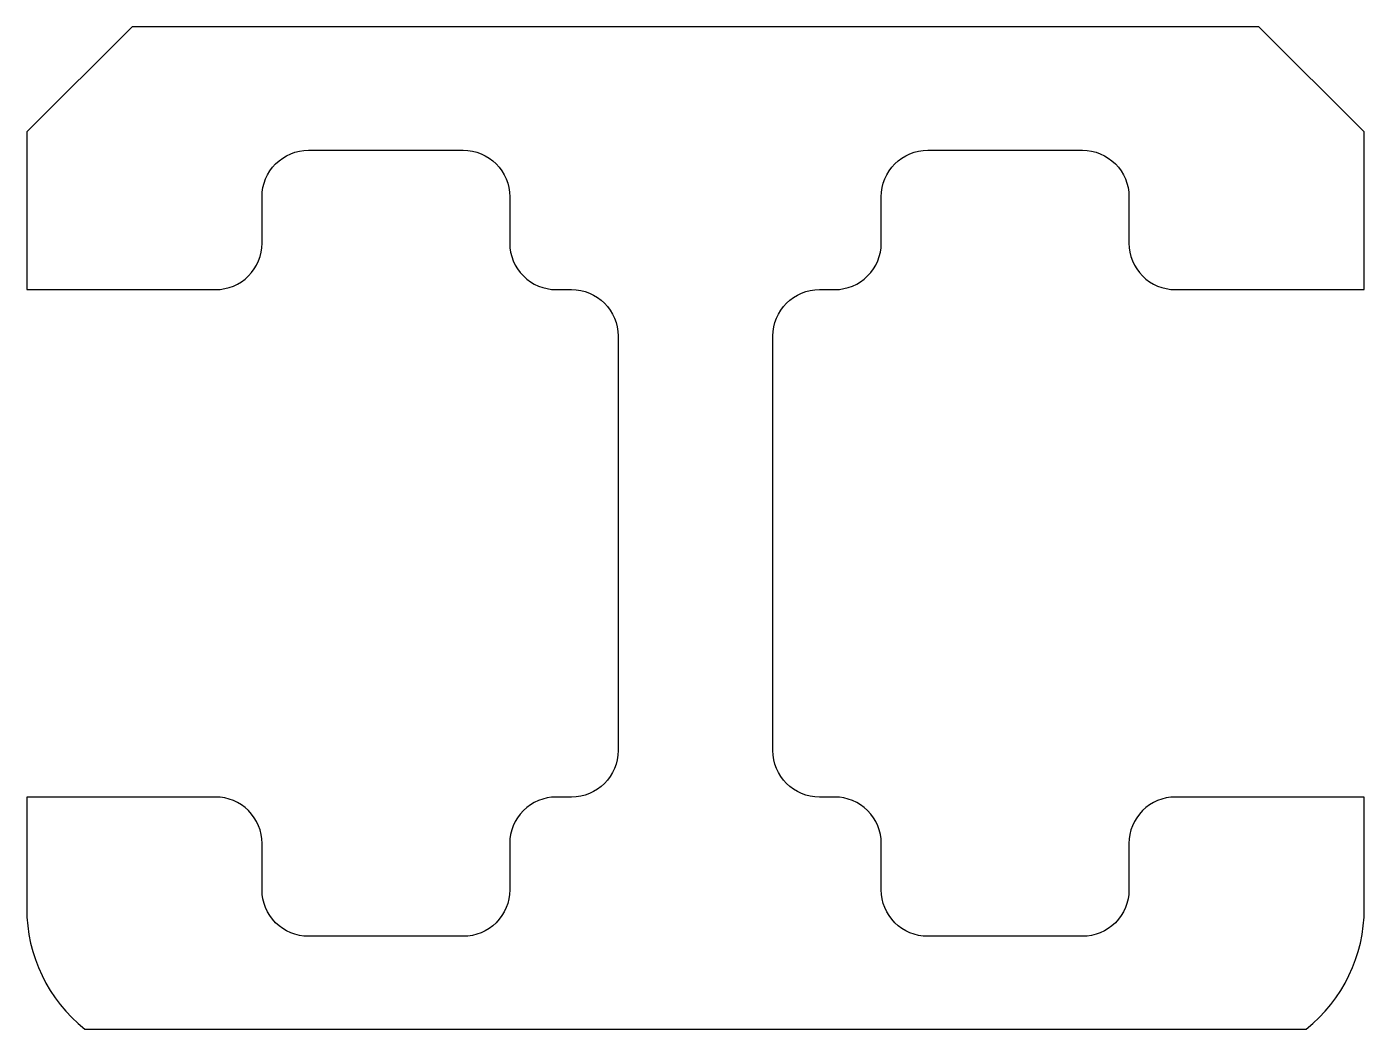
# Model space of a CAD drawing. Header units: millimetres. Extents: x -21.6 to 21.6, y -15.7 to 16.7.
import ezdxf

# ---------------------------------------------------------------- set-up
doc = ezdxf.new("R2010")
doc.units = ezdxf.units.MM
doc.layers.get('0').update_dxf_attribs({"linetype": 'CONTINUOUS'})

msp = doc.modelspace()

# ---------------------------------------------------------------- linework, layer by layer
msp.add_lwpolyline([(-14, -9.7, 0.414214), (-15.5, -8.2), (-21.6, -8.2), (-21.6, -11.802, 0.227785), (-19.724, -15.706), (19.724, -15.706, 0.227785), (21.6, -11.802), (21.6, -8.2), (15.5, -8.2, 0.414214), (14, -9.7), (14, -11.2, -0.414214), (12.5, -12.7), (7.5, -12.7, -0.414214), (6, -11.2), (6, -9.7, 0.414214), (4.5, -8.2), (4, -8.2, -0.414214), (2.5, -6.7), (2.5, 6.7, -0.414214), (4, 8.2), (4.5, 8.2, 0.414214), (6, 9.7), (6, 11.2, -0.414214), (7.5, 12.7), (12.5, 12.7, -0.414214), (14, 11.2), (14, 9.7, 0.414214), (15.5, 8.2), (21.6, 8.2), (21.6, 13.294), (18.2, 16.694), (-18.2, 16.694), (-21.6, 13.294), (-21.6, 8.2), (-15.5, 8.2, 0.414214), (-14, 9.7), (-14, 11.2, -0.414214), (-12.5, 12.7), (-7.5, 12.7, -0.414214), (-6, 11.2), (-6, 9.7, 0.414214), (-4.5, 8.2), (-4, 8.2, -0.414214), (-2.5, 6.7), (-2.5, -6.7, -0.414214), (-4, -8.2), (-4.5, -8.2, 0.414214), (-6, -9.7), (-6, -11.2, -0.414214), (-7.5, -12.7), (-12.5, -12.7, -0.414214), (-14, -11.2)], format="xyb", close=True)

doc.saveas('drawing.dxf')
